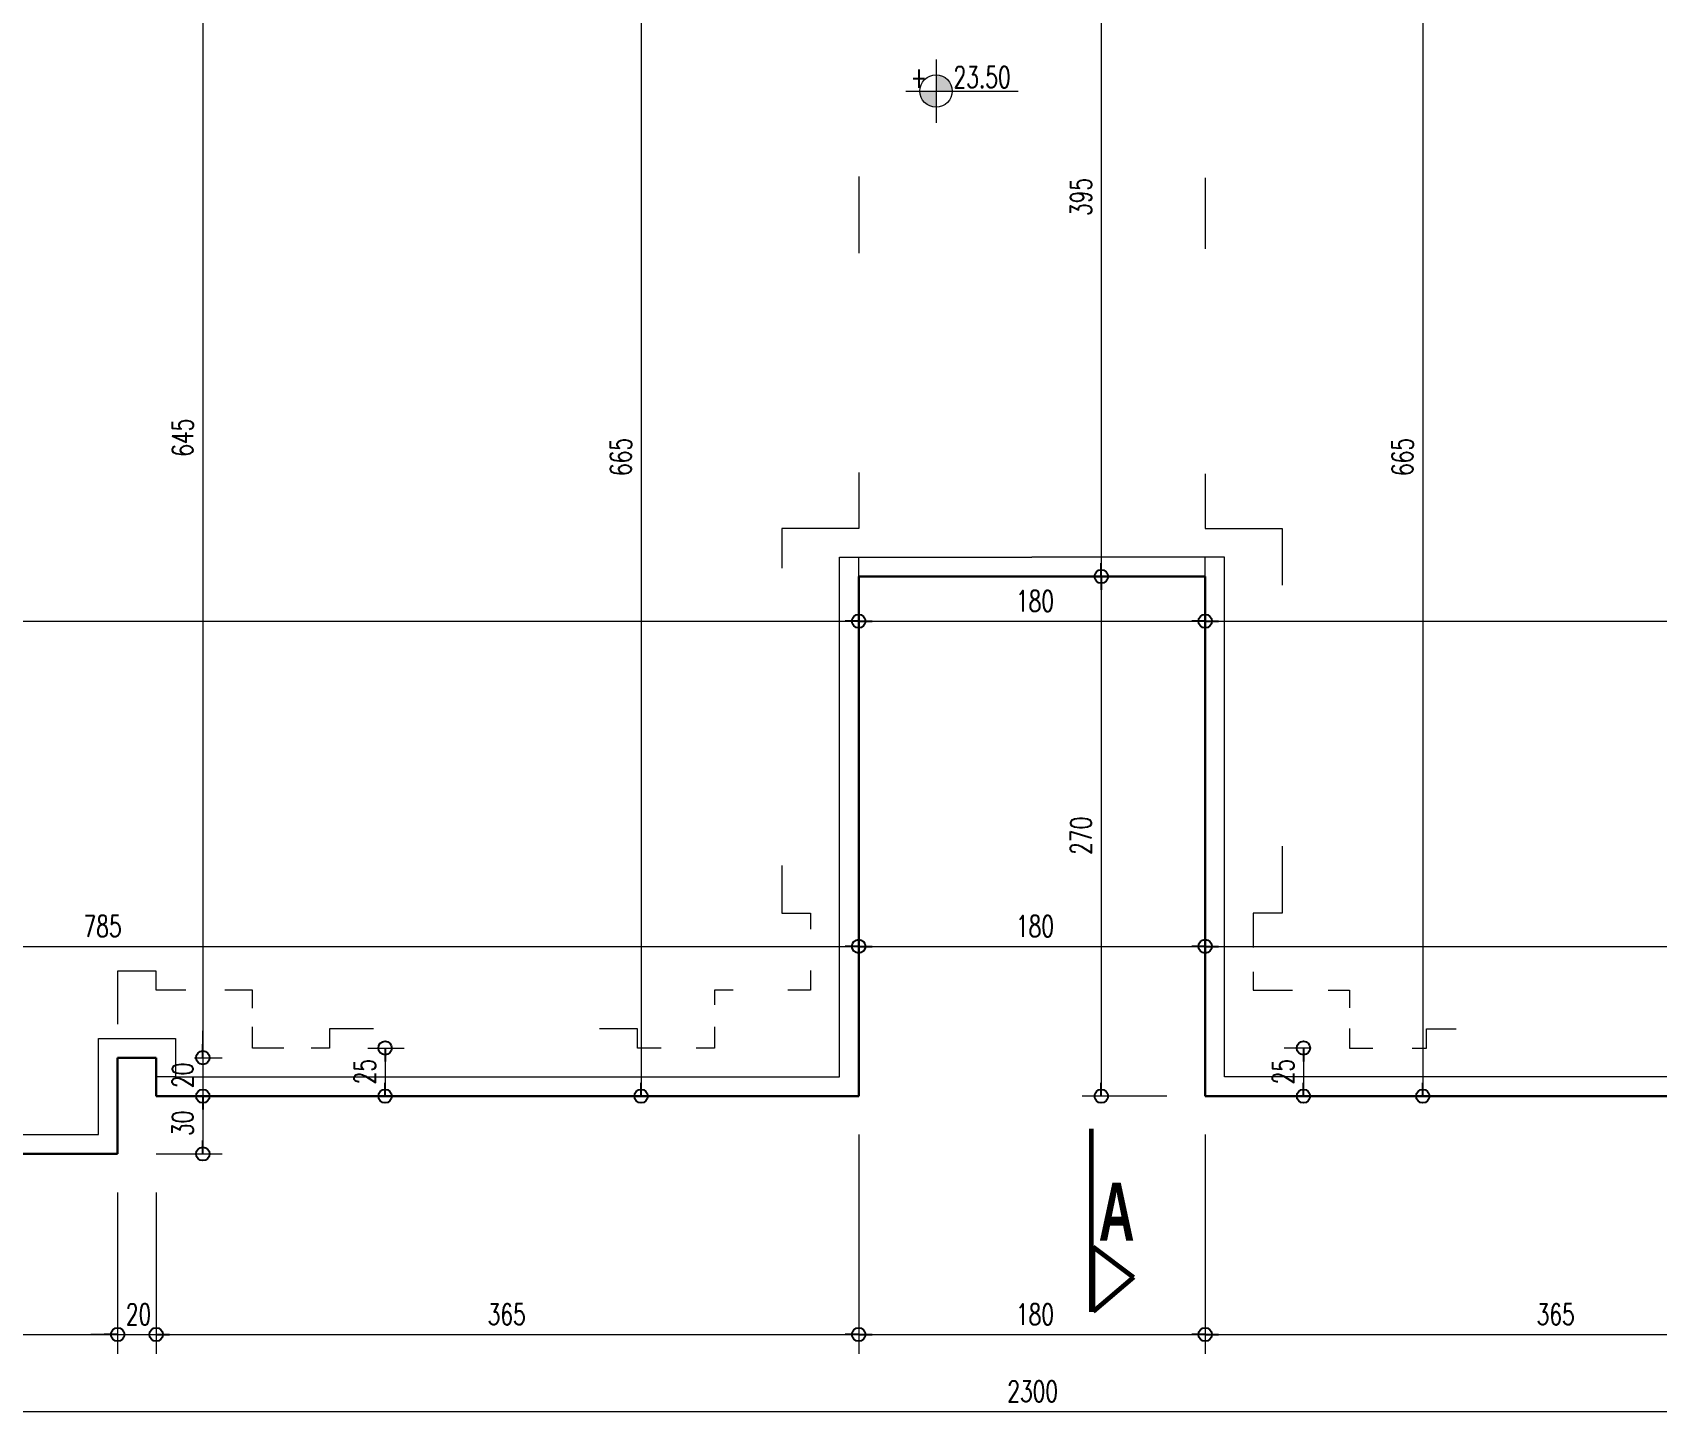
# Model space of a CAD drawing. Header units: millimetres. Extents: x 2016.56 to 2021.8, y 13721.83 to 13722.48.
# Drawn here: x 2018.4414 to 2018.6103, y 13721.967 to 13722.1103 of the extents above; entities that cross this region are included whole.
import ezdxf

# ---------------------------------------------------------------- set-up
doc = ezdxf.new("R2010")
doc.units = ezdxf.units.MM
doc.linetypes.add('ACAD_ISO04W100', pattern=[30, 24, -3, 0, -3])
doc.linetypes.add('HIDDEN', pattern=[0.375, 0.25, -0.125])
doc.layers.get('0').update_dxf_attribs({"lineweight": 20})
for name, color, linetype, lineweight in [('0.3', 150, 'Continuous', 30), ('aks', 1, 'Continuous', 9), ('DH', 7, 'Continuous', 20), ('DIMH', 7, 'Continuous', 20), ('DV', 7, 'Continuous', 20), ('kesit', 5, 'Continuous', 60), ('TEXT', 7, 'Continuous', 20)]:
    doc.layers.add(name, color=color, linetype=linetype, lineweight=lineweight)
doc.styles.get("Standard").update_dxf_attribs({"font": 'txt.shx', "width": 0.7, "height": 11})
doc.styles.add('style1', font='swisscbo.ttf', dxfattribs={"width": 0.75, "height": 11})

msp = doc.modelspace()

# ---------------------------------------------------------------- hatches: boundary and pattern name
at = {"layer": 'TEXT'}
h = msp.add_hatch(color=256, dxfattribs=at)
h.paths.add_polyline_path([(2018.535329446933, 13722.10423128609), (2018.533649446933, 13722.10423128609, 0.414213562373095), (2018.535329446933, 13722.10255128609)])
h.paths.add_polyline_path([(2018.535329446933, 13722.10591128609), (2018.535329446933, 13722.10423128609), (2018.537009446933, 13722.10423128609, 0.4142135623730571)])

# ---------------------------------------------------------------- linework, layer by layer
for p, q in [((2018.525290658595, 13722.00178914312), (2018.525290658595, 13722.05578914312)), ((2018.525290658595, 13722.05578914312), (2018.545290658595, 13722.05578914312)), ((2018.527290658595, 13722.05378914312), (2018.527290658595, 13722.05578914312)), ((2018.565290658595, 13722.05578914312), (2018.545290658595, 13722.05578914312)), ((2018.563290658595, 13722.05378914312), (2018.563290658595, 13722.05578914312)), ((2018.565290658595, 13722.00178914312), (2018.565290658595, 13722.05578914312)), ((2018.448290658595, 13721.99978914312), (2018.448290658595, 13722.00578914312)), ((2018.448290658595, 13722.00578914312), (2018.456290658595, 13722.00578914312)), ((2018.456290658595, 13722.00578914312), (2018.456290658595, 13722.00178914312)), ((2018.456290658595, 13722.00178914312), (2018.454290658595, 13722.00178914312)), ((2018.456290658595, 13722.00178914312), (2018.525290658595, 13722.00178914312)), ((2018.634290658595, 13722.00178914312), (2018.565290658595, 13722.00178914312)), ((2018.448290658595, 13721.99578914312), (2018.448290658595, 13721.99978914312)), ((2018.372290658595, 13721.99578914312), (2018.448290658595, 13721.99578914312))]:
    msp.add_line(p, q)
at = {"color": 0, "lineweight": -2}
for p, q in [((2018.552498246343, 13722.05378914312), (2018.552498246343, 13722.05518914312)), ((2018.552498246343, 13722.05378914312), (2018.552498246343, 13722.05238914312)), ((2018.527290658595, 13722.04915040673), (2018.525890658595, 13722.04915040673)), ((2018.527290658595, 13722.04915040673), (2018.528690658595, 13722.04915040673)), ((2018.563290658595, 13722.04915040673), (2018.561890658595, 13722.04915040673)), ((2018.563290658595, 13722.04915040673), (2018.564690658595, 13722.04915040673)), ((2018.527290658595, 13722.0153553352), (2018.525890658595, 13722.0153553352)), ((2018.527290658595, 13722.0153553352), (2018.528690658595, 13722.0153553352)), ((2018.563290658595, 13722.0153553352), (2018.561890658595, 13722.0153553352)), ((2018.563290658595, 13722.0153553352), (2018.564690658595, 13722.0153553352)), ((2018.459137729075, 13722.00378914312), (2018.459137729075, 13722.00518914312)), ((2018.459137729075, 13722.00378914312), (2018.459137729075, 13722.00518914312)), ((2018.478077161604, 13722.00478914312), (2018.478077161604, 13722.00338914312)), ((2018.573503641149, 13722.00478914312), (2018.573503641149, 13722.00338914312)), ((2018.478077161604, 13721.99978914312), (2018.478077161604, 13722.00118914312)), ((2018.504677612935, 13721.99978914312), (2018.504677612935, 13722.00118914312)), ((2018.552498246343, 13721.99978914312), (2018.552498246343, 13722.00118914312)), ((2018.573503641149, 13721.99978914312), (2018.573503641149, 13722.00118914312)), ((2018.585903704254, 13721.99978914312), (2018.585903704254, 13722.00118914312)), ((2018.459137729075, 13721.99978914312), (2018.459137729075, 13721.99838914312)), ((2018.459137729075, 13721.99978914312), (2018.459137729075, 13721.99838914312)), ((2018.459137729075, 13721.99378914312), (2018.459137729075, 13721.99518914312)), ((2018.450290658595, 13721.97502271722), (2018.448890658595, 13721.97502271722)), ((2018.450290658595, 13721.97502271722), (2018.448890658595, 13721.97502271722)), ((2018.454290658595, 13721.97502271722), (2018.455690658595, 13721.97502271722)), ((2018.454290658595, 13721.97502271722), (2018.455690658595, 13721.97502271722)), ((2018.527290658595, 13721.97502271722), (2018.525890658595, 13721.97502271722)), ((2018.527290658595, 13721.97502271722), (2018.528690658595, 13721.97502271722)), ((2018.563290658595, 13721.97502271722), (2018.561890658595, 13721.97502271722)), ((2018.563290658595, 13721.97502271722), (2018.564690658595, 13721.97502271722))]:
    msp.add_line(p, q, dxfattribs=at)
for centre in [(2018.552498246343, 13722.05378914312), (2018.552498246343, 13722.05378914312), (2018.527290658595, 13722.04915040673), (2018.527290658595, 13722.04915040673), (2018.563290658595, 13722.04915040673), (2018.563290658595, 13722.04915040673), (2018.527290658595, 13722.0153553352), (2018.527290658595, 13722.0153553352), (2018.563290658595, 13722.0153553352), (2018.563290658595, 13722.0153553352), (2018.459137729075, 13722.00378914312), (2018.459137729075, 13722.00378914312), (2018.478077161604, 13722.00478914312), (2018.573503641149, 13722.00478914312), (2018.459137729075, 13721.99978914312), (2018.459137729075, 13721.99978914312), (2018.478077161604, 13721.99978914312), (2018.504677612935, 13721.99978914312), (2018.552498246343, 13721.99978914312), (2018.573503641149, 13721.99978914312), (2018.585903704254, 13721.99978914312), (2018.459137729075, 13721.99378914312), (2018.450290658595, 13721.97502271722), (2018.450290658595, 13721.97502271722), (2018.454290658595, 13721.97502271722), (2018.454290658595, 13721.97502271722), (2018.527290658595, 13721.97502271722), (2018.527290658595, 13721.97502271722), (2018.563290658595, 13721.97502271722), (2018.563290658595, 13721.97502271722)]:
    msp.add_circle(centre, 0.0007, dxfattribs=at)
at = {"layer": '0.3'}
for p, q in [((2018.527290658595, 13721.99978914312), (2018.527290658595, 13722.05378914312)), ((2018.527290658595, 13722.05378914312), (2018.545290658595, 13722.05378914312)), ((2018.563290658595, 13722.05378914312), (2018.545290658595, 13722.05378914312)), ((2018.563290658595, 13721.99978914312), (2018.563290658595, 13722.05378914312)), ((2018.450290658595, 13721.99978914312), (2018.450290658595, 13722.00378914312)), ((2018.450290658595, 13722.00378914312), (2018.454290658595, 13722.00378914312)), ((2018.454290658595, 13722.00378914312), (2018.454290658595, 13721.99978914312)), ((2018.450290658595, 13721.99378914312), (2018.450290658595, 13721.99978914312)), ((2018.454290658595, 13721.99978914312), (2018.527290658595, 13721.99978914312)), ((2018.454290658595, 13721.99978914312), (2018.527290658595, 13721.99978914312)), ((2018.636290658595, 13721.99978914312), (2018.563290658595, 13721.99978914312)), ((2018.370290658595, 13721.99378914312), (2018.450290658595, 13721.99378914312))]:
    msp.add_line(p, q, dxfattribs=at)
at = {"layer": 'aks', "linetype": 'HIDDEN', "ltscale": 30}
for p, q in [((2018.527290658595, 13722.09534076001), (2018.527290658595, 13722.087381139)), ((2018.563290658595, 13722.09521181457), (2018.563290658595, 13722.08783795441)), ((2018.527290658595, 13722.06460745381), (2018.527290658595, 13722.05878914312)), ((2018.563290658595, 13722.0644624092), (2018.563290658595, 13722.05878914312)), ((2018.527290658595, 13722.05878914312), (2018.519290658595, 13722.05878914312)), ((2018.519290658595, 13722.05878914312), (2018.519290658595, 13722.05465350119)), ((2018.563290658595, 13722.05878914312), (2018.571290658595, 13722.05878914312)), ((2018.571290658595, 13722.05878914312), (2018.571290658595, 13722.05290264084)), ((2018.571290658595, 13722.02577995081), (2018.571290658595, 13722.01878914312)), ((2018.519290658595, 13722.02374409617), (2018.519290658595, 13722.01878914312)), ((2018.519290658595, 13722.01878914312), (2018.522290658595, 13722.01878914312)), ((2018.522290658595, 13722.01878914312), (2018.522290658595, 13722.01714780032)), ((2018.571290658595, 13722.01878914312), (2018.568290658595, 13722.01878914312)), ((2018.568290658595, 13722.01878914312), (2018.568290658595, 13722.01525358615)), ((2018.522290658595, 13722.01284011844), (2018.522290658595, 13722.01078914312)), ((2018.454290658595, 13722.01278914312), (2018.450290658595, 13722.01278914312)), ((2018.450290658595, 13722.01278914312), (2018.450290658595, 13722.00727260198)), ((2018.454290658595, 13722.01078914312), (2018.454290658595, 13722.01278914312)), ((2018.568290658595, 13722.0127251643), (2018.568290658595, 13722.01078914312)), ((2018.45739095815, 13722.01078914312), (2018.454290658595, 13722.01078914312)), ((2018.464290658595, 13722.01078914312), (2018.461433879698, 13722.01078914312)), ((2018.464290658595, 13722.00895069346), (2018.464290658595, 13722.01078914312)), ((2018.514238665806, 13722.01078914312), (2018.512290658595, 13722.01078914312)), ((2018.512290658595, 13722.01078914312), (2018.512290658595, 13722.00926813123)), ((2018.522290658595, 13722.01078914312), (2018.519921543341, 13722.01078914312)), ((2018.568290658595, 13722.01078914312), (2018.572362755228, 13722.01078914312)), ((2018.576088328649, 13722.01078914312), (2018.578290658595, 13722.01078914312)), ((2018.578290658595, 13722.01078914312), (2018.578290658595, 13722.00898248599)), ((2018.464290658595, 13722.00478914312), (2018.464290658595, 13722.00700226404)), ((2018.476867457846, 13722.00678914312), (2018.472290658595, 13722.00678914312)), ((2018.472290658595, 13722.00678914312), (2018.472290658595, 13722.00478914312)), ((2018.504290658595, 13722.00678914312), (2018.500370183538, 13722.00678914312)), ((2018.504290658595, 13722.00478914312), (2018.504290658595, 13722.00678914312)), ((2018.512290658595, 13722.00700962181), (2018.512290658595, 13722.00478914312)), ((2018.578290658595, 13722.00680390594), (2018.578290658595, 13722.00478914312)), ((2018.586290658595, 13722.00478914312), (2018.586290658595, 13722.00678914312)), ((2018.586290658595, 13722.00678914312), (2018.589381601142, 13722.00678914312)), ((2018.467540929445, 13722.00478914312), (2018.464290658595, 13722.00478914312)), ((2018.472290658595, 13722.00478914312), (2018.47041188732, 13722.00478914312)), ((2018.506780470239, 13722.00478914312), (2018.504290658595, 13722.00478914312)), ((2018.512290658595, 13722.00478914312), (2018.510393707757, 13722.00478914312)), ((2018.578290658595, 13722.00478914312), (2018.580731942415, 13722.00478914312)), ((2018.584790658411, 13722.00478914312), (2018.586290658595, 13722.00478914312))]:
    msp.add_line(p, q, dxfattribs=at)
at = {"layer": 'DH', "lineweight": 20}
for p, q in [((2018.527290658595, 13722.04306432716), (2018.527290658595, 13722.05115040673)), ((2018.527290658595, 13722.04306432716), (2018.527290658595, 13722.05115040673)), ((2018.563290658595, 13722.04274056865), (2018.563290658595, 13722.05115040673)), ((2018.563290658595, 13722.04274056865), (2018.563290658595, 13722.05115040673)), ((2018.527290658595, 13722.01384914377), (2018.527290658595, 13722.0173553352)), ((2018.527290658595, 13722.01384914377), (2018.527290658595, 13722.0173553352)), ((2018.563290658595, 13722.0134308108), (2018.563290658595, 13722.0173553352)), ((2018.563290658595, 13722.0134308108), (2018.563290658595, 13722.0173553352))]:
    msp.add_line(p, q, dxfattribs=at)
at = {"layer": 'DH'}
for p, q in [((2018.324690658595, 13722.04915040673), (2018.525890658595, 13722.04915040673)), ((2018.528690658595, 13722.04915040673), (2018.561890658595, 13722.04915040673)), ((2018.564690658595, 13722.04915040673), (2018.765890658595, 13722.04915040673)), ((2018.371690658595, 13722.0153553352), (2018.525890658595, 13722.0153553352)), ((2018.528690658595, 13722.0153553352), (2018.561890658595, 13722.0153553352)), ((2018.564690658595, 13722.0153553352), (2018.718890658595, 13722.0153553352))]:
    msp.add_line(p, q, dxfattribs=at)
at = {"layer": 'DIMH', "lineweight": 20}
for p, q in [((2018.527290658595, 13721.99578914312), (2018.527290658595, 13721.97302271721)), ((2018.527290658595, 13721.99578914312), (2018.527290658595, 13721.97302271721)), ((2018.563290658595, 13721.99578914312), (2018.563290658595, 13721.97302271721)), ((2018.563290658595, 13721.99578914312), (2018.563290658595, 13721.97302271721)), ((2018.450290658595, 13721.98978914312), (2018.450290658595, 13721.97302271721)), ((2018.450290658595, 13721.98978914312), (2018.450290658595, 13721.97302271721)), ((2018.454290658595, 13721.98978914312), (2018.454290658595, 13721.97302271721)), ((2018.454290658595, 13721.98978914312), (2018.454290658595, 13721.97302271721))]:
    msp.add_line(p, q, dxfattribs=at)
at = {"layer": 'DIMH'}
for p, q in [((2018.371690658595, 13721.97502271722), (2018.448890658595, 13721.97502271722)), ((2018.448890658595, 13721.97502271722), (2018.447490658595, 13721.97502271722)), ((2018.450290658595, 13721.97502271722), (2018.454290658595, 13721.97502271722)), ((2018.455690658595, 13721.97502271722), (2018.525890658595, 13721.97502271722)), ((2018.455690658595, 13721.97502271722), (2018.457090658595, 13721.97502271722)), ((2018.528690658595, 13721.97502271722), (2018.561890658595, 13721.97502271722)), ((2018.564690658595, 13721.97502271722), (2018.634890658595, 13721.97502271722)), ((2018.316690658595, 13721.96702271722), (2018.773890658595, 13721.96702271722))]:
    msp.add_line(p, q, dxfattribs=at)
at = {"layer": 'DV'}
for p, q in [((2018.459137729075, 13722.13138914312), (2018.459137729075, 13722.00518914312)), ((2018.504677612935, 13722.13138914312), (2018.504677612935, 13722.00118914312)), ((2018.552498246343, 13722.13138914312), (2018.552498246343, 13722.05518914312)), ((2018.585903704254, 13722.13138914312), (2018.585903704254, 13722.00118914312)), ((2018.552498246343, 13722.05238914312), (2018.552498246343, 13722.00118914312)), ((2018.459137729075, 13722.00518914312), (2018.459137729075, 13722.00658914312)), ((2018.459137729075, 13722.00378914312), (2018.459137729075, 13721.99978914312)), ((2018.478077161604, 13722.00338914312), (2018.478077161604, 13722.00118914312)), ((2018.573503641149, 13722.00338914312), (2018.573503641149, 13722.00118914312)), ((2018.459137729075, 13721.99838914312), (2018.459137729075, 13721.99518914312)), ((2018.459137729075, 13721.99838914312), (2018.459137729075, 13721.99698914312))]:
    msp.add_line(p, q, dxfattribs=at)
at = {"layer": 'DV', "lineweight": 20}
for p, q in [((2018.556103765285, 13722.05378914312), (2018.550498246344, 13722.05378914312)), ((2018.556103765285, 13722.05378914312), (2018.550498246344, 13722.05378914312)), ((2018.476290658595, 13722.00478914312), (2018.480077161604, 13722.00478914312)), ((2018.574290658595, 13722.00478914312), (2018.571503641149, 13722.00478914312)), ((2018.458290658595, 13722.00378914312), (2018.461137729075, 13722.00378914312)), ((2018.458290658595, 13722.00378914312), (2018.461137729075, 13722.00378914312)), ((2018.458290658595, 13721.99978914312), (2018.461137729075, 13721.99978914312)), ((2018.458290658595, 13721.99978914312), (2018.461137729075, 13721.99978914312)), ((2018.476290658595, 13721.99978914312), (2018.480077161604, 13721.99978914312)), ((2018.506099838607, 13721.99978914312), (2018.502677612935, 13721.99978914312)), ((2018.559299641461, 13721.99978914312), (2018.550498246344, 13721.99978914312)), ((2018.574290658595, 13721.99978914312), (2018.571503641149, 13721.99978914312)), ((2018.584481478582, 13721.99978914312), (2018.587903704255, 13721.99978914312)), ((2018.454290658595, 13721.99378914312), (2018.461137729075, 13721.99378914312))]:
    msp.add_line(p, q, dxfattribs=at)
at = {"layer": 'kesit', "linetype": 'ACAD_ISO04W100'}
msp.add_line((2018.551442628371, 13721.99638522265), (2018.551442628371, 13721.97737321949), dxfattribs=at)
at = {"layer": 'kesit'}
for p, q in [((2018.551652628371, 13721.97742145177), (2018.551652628371, 13721.98414145177)), ((2018.551652628371, 13721.98414145177), (2018.555852628371, 13721.98099145177)), ((2018.555852628371, 13721.98099145177), (2018.551652628371, 13721.97742145177))]:
    msp.add_line(p, q, dxfattribs=at)
at = {"layer": 'TEXT'}
for p, q in [((2018.535329446933, 13722.10752378585), (2018.535329446933, 13722.10093878633)), ((2018.53219120842, 13722.10423128609), (2018.543877796762, 13722.10423128609))]:
    msp.add_line(p, q, dxfattribs=at)
msp.add_circle((2018.535329446933, 13722.10423128609), 0.00168, dxfattribs=at)

# ---------------------------------------------------------------- texts
at = {"layer": 'DH', "width": 0.7}
for s, p in [('180', (2018.543622325261, 13722.05015040673)), ('785', (2018.446737325261, 13722.0163553352)), ('180', (2018.543622325261, 13722.0163553352))]:
    msp.add_text(s, height=0.0022, dxfattribs=at).set_placement(p)
at = {"layer": 'DIMH', "width": 0.7}
for s, p in [('20', (2018.451135658595, 13721.97602271722)), ('365', (2018.488737325261, 13721.97602271722)), ('180', (2018.543622325261, 13721.97602271722)), ('365', (2018.597737325261, 13721.97602271722)), ('2300', (2018.542723991928, 13721.96802271722))]:
    msp.add_text(s, height=0.0022, dxfattribs=at).set_placement(p)
at = {"layer": 'DV', "width": 0.7}
for s, p in [('395', (2018.551498246343, 13722.09123580979)), ('645', (2018.458137729075, 13722.06623580979)), ('665', (2018.503677612935, 13722.06423580979)), ('665', (2018.584903704254, 13722.06423580979)), ('270', (2018.551498246343, 13722.02486414312)), ('20', (2018.458137729075, 13722.00063414312)), ('25', (2018.477077161604, 13722.00100580979)), ('25', (2018.572503641149, 13722.00100580979)), ('30', (2018.458137729075, 13721.99563414312))]:
    msp.add_text(s, height=0.0022, rotation=90, dxfattribs=at).set_placement(p)
at = {"layer": 'kesit', "style": 'style1', "width": 0.75}
msp.add_text('A', height=0.006, dxfattribs=at).set_placement((2018.552230249295, 13721.9847907426))
at = {"layer": 'TEXT', "width": 0.7}
msp.add_text('+  23.50', height=0.0022, dxfattribs=at).set_placement((2018.532677750266, 13722.10458118948))

doc.saveas('drawing.dxf')
